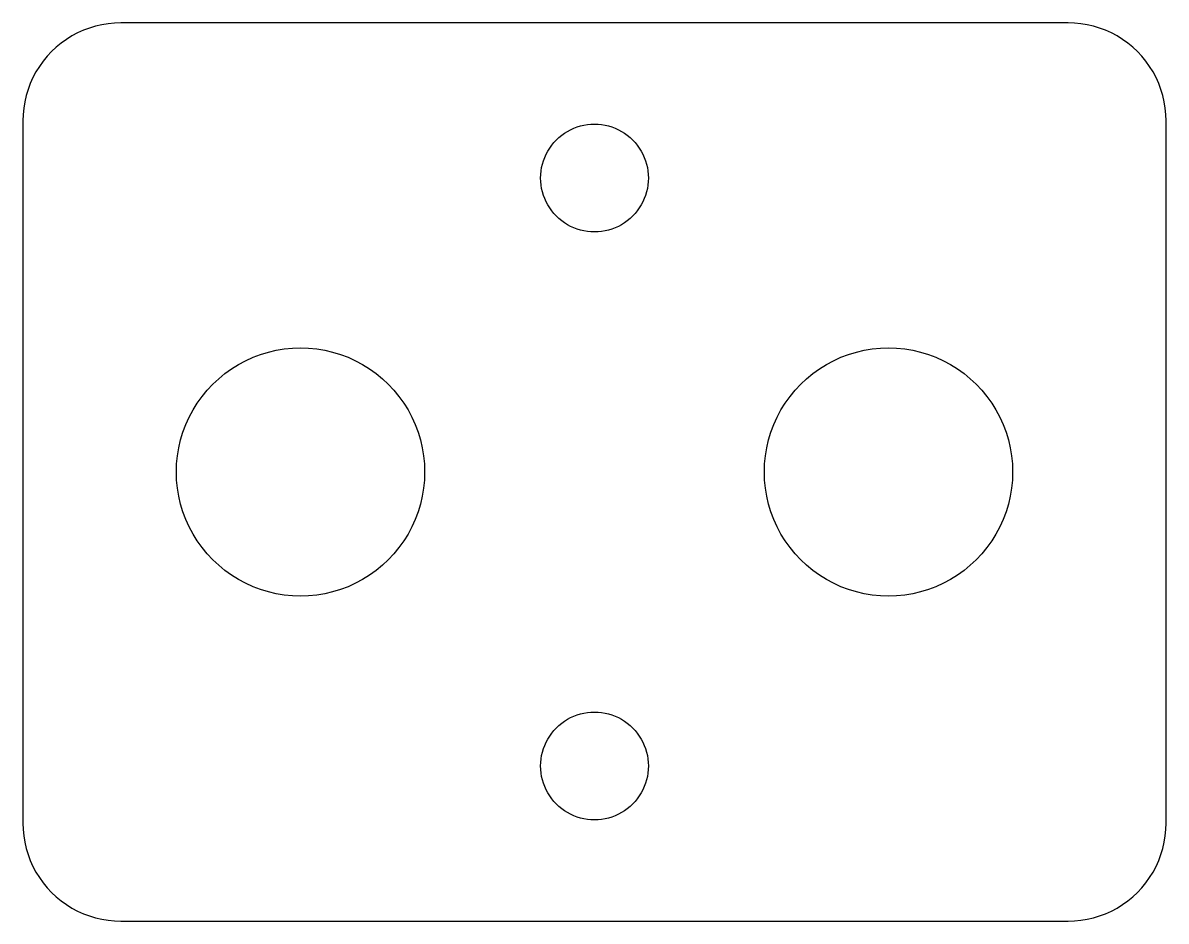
# Model space of a CAD drawing. Header units: millimetres. Extents: x -35 to 35, y -27.5 to 27.5.
import ezdxf

# ---------------------------------------------------------------- set-up
doc = ezdxf.new("R2010")
doc.units = ezdxf.units.MM

msp = doc.modelspace()

# ---------------------------------------------------------------- linework, layer by layer
at = {"layer": 'SCHNITT'}
for points in [[(29.392, -27.487), (29.783, -27.449), (30.171, -27.385), (30.553, -27.296), (30.929, -27.182), (31.296, -27.043), (31.654, -26.881), (32, -26.696), (32.333, -26.489), (32.653, -26.26), (32.956, -26.011), (33.243, -25.743), (33.511, -25.456), (33.76, -25.153), (33.989, -24.833), (34.196, -24.5), (34.381, -24.154), (34.543, -23.796), (34.682, -23.429), (34.796, -23.053), (34.885, -22.671), (34.949, -22.283), (34.987, -21.892), (35, -21.5), (35, 21.5), (34.987, 21.892), (34.949, 22.283), (34.885, 22.671), (34.796, 23.053), (34.682, 23.429), (34.543, 23.796), (34.381, 24.154), (34.196, 24.5), (33.989, 24.833), (33.76, 25.153), (33.511, 25.456), (33.243, 25.743), (32.956, 26.011), (32.653, 26.26), (32.333, 26.489), (32, 26.696), (31.654, 26.881), (31.296, 27.043), (30.929, 27.182), (30.553, 27.296), (30.171, 27.385), (29.783, 27.449), (29.392, 27.487), (29, 27.5), (-29, 27.5), (-29.392, 27.487), (-29.783, 27.449), (-30.171, 27.385), (-30.553, 27.296), (-30.929, 27.182), (-31.296, 27.043), (-31.654, 26.881), (-32, 26.696), (-32.333, 26.489), (-32.653, 26.26), (-32.956, 26.011), (-33.243, 25.743), (-33.511, 25.456), (-33.76, 25.153), (-33.989, 24.833), (-34.196, 24.5), (-34.381, 24.154), (-34.543, 23.796), (-34.682, 23.429), (-34.796, 23.053), (-34.885, 22.671), (-34.949, 22.283), (-34.987, 21.892), (-35, 21.5), (-35, -21.5), (-34.987, -21.892), (-34.949, -22.283), (-34.885, -22.671), (-34.796, -23.053), (-34.682, -23.429), (-34.543, -23.796), (-34.381, -24.154), (-34.196, -24.5), (-33.989, -24.833), (-33.76, -25.153), (-33.511, -25.456), (-33.243, -25.743), (-32.956, -26.011), (-32.653, -26.26), (-32.333, -26.489), (-32, -26.696), (-31.654, -26.881), (-31.296, -27.043), (-30.929, -27.182), (-30.553, -27.296), (-30.171, -27.385), (-29.783, -27.449), (-29.392, -27.487), (-29, -27.5), (29, -27.5)], [(-0.216, 14.707), (-0.431, 14.728), (-0.644, 14.763), (-0.854, 14.812), (-1.061, 14.875), (-1.263, 14.951), (-1.46, 15.04), (-1.65, 15.142), (-1.833, 15.256), (-2.009, 15.382), (-2.176, 15.519), (-2.333, 15.667), (-2.481, 15.824), (-2.618, 15.991), (-2.744, 16.167), (-2.858, 16.35), (-2.96, 16.54), (-3.049, 16.737), (-3.125, 16.939), (-3.188, 17.146), (-3.237, 17.356), (-3.272, 17.569), (-3.293, 17.784), (-3.3, 18), (-3.293, 18.216), (-3.272, 18.431), (-3.237, 18.644), (-3.188, 18.854), (-3.125, 19.061), (-3.049, 19.263), (-2.96, 19.46), (-2.858, 19.65), (-2.744, 19.833), (-2.618, 20.009), (-2.481, 20.176), (-2.333, 20.333), (-2.176, 20.481), (-2.009, 20.618), (-1.833, 20.744), (-1.65, 20.858), (-1.46, 20.96), (-1.263, 21.049), (-1.061, 21.125), (-0.854, 21.188), (-0.644, 21.237), (-0.431, 21.272), (-0.216, 21.293), (0, 21.3), (0.216, 21.293), (0.431, 21.272), (0.644, 21.237), (0.854, 21.188), (1.061, 21.125), (1.263, 21.049), (1.46, 20.96), (1.65, 20.858), (1.833, 20.744), (2.009, 20.618), (2.176, 20.481), (2.333, 20.333), (2.481, 20.176), (2.618, 20.009), (2.744, 19.833), (2.858, 19.65), (2.96, 19.46), (3.049, 19.263), (3.125, 19.061), (3.188, 18.854), (3.237, 18.644), (3.272, 18.431), (3.293, 18.216), (3.3, 18), (3.293, 17.784), (3.272, 17.569), (3.237, 17.356), (3.188, 17.146), (3.125, 16.939), (3.049, 16.737), (2.96, 16.54), (2.858, 16.35), (2.744, 16.167), (2.618, 15.991), (2.481, 15.824), (2.333, 15.667), (2.176, 15.519), (2.009, 15.382), (1.833, 15.256), (1.65, 15.142), (1.46, 15.04), (1.263, 14.951), (1.061, 14.875), (0.854, 14.812), (0.644, 14.763), (0.431, 14.728), (0.216, 14.707), (0, 14.7)], [(-18.497, -7.584), (-18.992, -7.535), (-19.483, -7.454), (-19.967, -7.341), (-20.443, -7.197), (-20.908, -7.021), (-21.361, -6.816), (-21.8, -6.582), (-22.222, -6.319), (-22.627, -6.029), (-23.011, -5.714), (-23.374, -5.374), (-23.714, -5.011), (-24.029, -4.627), (-24.319, -4.222), (-24.582, -3.8), (-24.816, -3.361), (-25.021, -2.908), (-25.197, -2.443), (-25.341, -1.967), (-25.454, -1.483), (-25.535, -0.992), (-25.584, -0.497), (-25.6, 0), (-25.584, 0.497), (-25.535, 0.992), (-25.454, 1.483), (-25.341, 1.967), (-25.197, 2.443), (-25.021, 2.908), (-24.816, 3.361), (-24.582, 3.8), (-24.319, 4.222), (-24.029, 4.627), (-23.714, 5.011), (-23.374, 5.374), (-23.011, 5.714), (-22.627, 6.029), (-22.222, 6.319), (-21.8, 6.582), (-21.361, 6.816), (-20.908, 7.021), (-20.443, 7.197), (-19.967, 7.341), (-19.483, 7.454), (-18.992, 7.535), (-18.497, 7.584), (-18, 7.6), (-17.503, 7.584), (-17.008, 7.535), (-16.517, 7.454), (-16.033, 7.341), (-15.557, 7.197), (-15.092, 7.021), (-14.639, 6.816), (-14.2, 6.582), (-13.778, 6.319), (-13.373, 6.029), (-12.989, 5.714), (-12.626, 5.374), (-12.286, 5.011), (-11.971, 4.627), (-11.681, 4.222), (-11.418, 3.8), (-11.184, 3.361), (-10.979, 2.908), (-10.803, 2.443), (-10.659, 1.967), (-10.546, 1.483), (-10.465, 0.992), (-10.416, 0.497), (-10.4, 0), (-10.416, -0.497), (-10.465, -0.992), (-10.546, -1.483), (-10.659, -1.967), (-10.803, -2.443), (-10.979, -2.908), (-11.184, -3.361), (-11.418, -3.8), (-11.681, -4.222), (-11.971, -4.627), (-12.286, -5.011), (-12.626, -5.374), (-12.989, -5.714), (-13.373, -6.029), (-13.778, -6.319), (-14.2, -6.582), (-14.639, -6.816), (-15.092, -7.021), (-15.557, -7.197), (-16.033, -7.341), (-16.517, -7.454), (-17.008, -7.535), (-17.503, -7.584), (-18, -7.6)], [(17.503, -7.584), (17.008, -7.535), (16.517, -7.454), (16.033, -7.341), (15.557, -7.197), (15.092, -7.021), (14.639, -6.816), (14.2, -6.582), (13.778, -6.319), (13.373, -6.029), (12.989, -5.714), (12.626, -5.374), (12.286, -5.011), (11.971, -4.627), (11.681, -4.222), (11.418, -3.8), (11.184, -3.361), (10.979, -2.908), (10.803, -2.443), (10.659, -1.967), (10.546, -1.483), (10.465, -0.992), (10.416, -0.497), (10.4, 0), (10.416, 0.497), (10.465, 0.992), (10.546, 1.483), (10.659, 1.967), (10.803, 2.443), (10.979, 2.908), (11.184, 3.361), (11.418, 3.8), (11.681, 4.222), (11.971, 4.627), (12.286, 5.011), (12.626, 5.374), (12.989, 5.714), (13.373, 6.029), (13.778, 6.319), (14.2, 6.582), (14.639, 6.816), (15.092, 7.021), (15.557, 7.197), (16.033, 7.341), (16.517, 7.454), (17.008, 7.535), (17.503, 7.584), (18, 7.6), (18.497, 7.584), (18.992, 7.535), (19.483, 7.454), (19.967, 7.341), (20.443, 7.197), (20.908, 7.021), (21.361, 6.816), (21.8, 6.582), (22.222, 6.319), (22.627, 6.029), (23.011, 5.714), (23.374, 5.374), (23.714, 5.011), (24.029, 4.627), (24.319, 4.222), (24.582, 3.8), (24.816, 3.361), (25.021, 2.908), (25.197, 2.443), (25.341, 1.967), (25.454, 1.483), (25.535, 0.992), (25.584, 0.497), (25.6, 0), (25.584, -0.497), (25.535, -0.992), (25.454, -1.483), (25.341, -1.967), (25.197, -2.443), (25.021, -2.908), (24.816, -3.361), (24.582, -3.8), (24.319, -4.222), (24.029, -4.627), (23.714, -5.011), (23.374, -5.374), (23.011, -5.714), (22.627, -6.029), (22.222, -6.319), (21.8, -6.582), (21.361, -6.816), (20.908, -7.021), (20.443, -7.197), (19.967, -7.341), (19.483, -7.454), (18.992, -7.535), (18.497, -7.584), (18, -7.6)], [(-0.216, -21.293), (-0.431, -21.272), (-0.644, -21.237), (-0.854, -21.188), (-1.061, -21.125), (-1.263, -21.049), (-1.46, -20.96), (-1.65, -20.858), (-1.833, -20.744), (-2.009, -20.618), (-2.176, -20.481), (-2.333, -20.333), (-2.481, -20.176), (-2.618, -20.009), (-2.744, -19.833), (-2.858, -19.65), (-2.96, -19.46), (-3.049, -19.263), (-3.125, -19.061), (-3.188, -18.854), (-3.237, -18.644), (-3.272, -18.431), (-3.293, -18.216), (-3.3, -18), (-3.293, -17.784), (-3.272, -17.569), (-3.237, -17.356), (-3.188, -17.146), (-3.125, -16.939), (-3.049, -16.737), (-2.96, -16.54), (-2.858, -16.35), (-2.744, -16.167), (-2.618, -15.991), (-2.481, -15.824), (-2.333, -15.667), (-2.176, -15.519), (-2.009, -15.382), (-1.833, -15.256), (-1.65, -15.142), (-1.46, -15.04), (-1.263, -14.951), (-1.061, -14.875), (-0.854, -14.812), (-0.644, -14.763), (-0.431, -14.728), (-0.216, -14.707), (0, -14.7), (0.216, -14.707), (0.431, -14.728), (0.644, -14.763), (0.854, -14.812), (1.061, -14.875), (1.263, -14.951), (1.46, -15.04), (1.65, -15.142), (1.833, -15.256), (2.009, -15.382), (2.176, -15.519), (2.333, -15.667), (2.481, -15.824), (2.618, -15.991), (2.744, -16.167), (2.858, -16.35), (2.96, -16.54), (3.049, -16.737), (3.125, -16.939), (3.188, -17.146), (3.237, -17.356), (3.272, -17.569), (3.293, -17.784), (3.3, -18), (3.293, -18.216), (3.272, -18.431), (3.237, -18.644), (3.188, -18.854), (3.125, -19.061), (3.049, -19.263), (2.96, -19.46), (2.858, -19.65), (2.744, -19.833), (2.618, -20.009), (2.481, -20.176), (2.333, -20.333), (2.176, -20.481), (2.009, -20.618), (1.833, -20.744), (1.65, -20.858), (1.46, -20.96), (1.263, -21.049), (1.061, -21.125), (0.854, -21.188), (0.644, -21.237), (0.431, -21.272), (0.216, -21.293), (0, -21.3)]]:
    msp.add_lwpolyline(points, close=True, dxfattribs=at)

doc.saveas('drawing.dxf')
